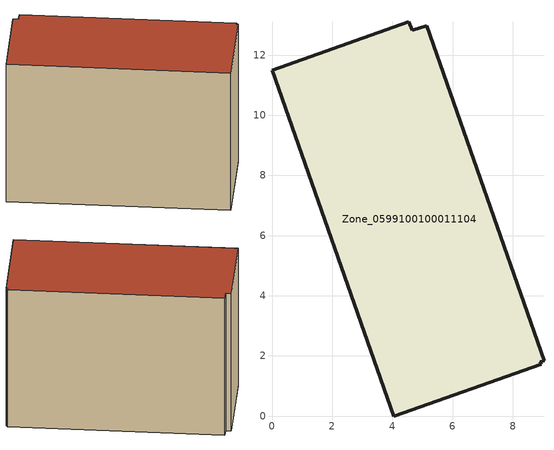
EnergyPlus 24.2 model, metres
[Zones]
Zone_0599100100011104
 floor ground (C_G): 4.04,0 0,11.5 4.55,13.1 4.66,12.82 5.13,12.97 9.04,1.85 8.92,1.8 8.95,1.72 z0
 wall outside (C_F): 0,11.5 4.04,0 8.95,1.72 8.92,1.8 9.04,1.85 5.13,12.97 4.66,12.82 4.55,13.1 0,11.5 z0:8.63
 roof outside (C_R): 4.66,12.82 4.55,13.1 0,11.5 4.04,0 8.95,1.72 8.92,1.8 9.04,1.85 5.13,12.97 z8.63
[BUILDING]
Pand.0599100100011104: North Axis=0; Terrain=City; Loads Convergence Tolerance Value=0.04; Temperature Convergence Tolerance Value=0.4; Solar Distribution=FullExterior; Maximum Number of Warmup Days=25; Minimum Number of Warmup Days=1
[Site:Location]
Rotterdam.The.Hague.AP_ZH_NLD Design_Conditions: Latitude=51.96; Longitude=4.45; Time Zone=1; Elevation=-4.5
[SITE:GROUNDTEMPERATURE:BUILDINGSURFACE]
18, 18, 18, 18, 18, 18, 18, 18, 18, 18, 18, 18
[MATERIAL] Thermal Absorptance=0.9; Solar Absorptance=0.7; Visible Absorptance=0.7
Name | Roughness | Thickness | Conductivity | Density | Specific Heat
G.TC.2015-2018 | MediumSmooth | 0.15 | 0.0428571 | 540 | 1210
F.TC.2015-2018 | Rough | 0.3 | 0.0666667 | 1920 | 840
R.TC.2015-2018 | MediumRough | 0.2 | 0.0333333 | 1500 | 1000
[CONSTRUCTION]
C_G: G.TC.2015-2018
C_F: F.TC.2015-2018
C_R: R.TC.2015-2018
[ZONE]
Zone_0599100100011104: Type=1; Multiplier=1; Ceiling Height=Autocalculate; Volume=Autocalculate; Floor Area=autocalculate; Part of Total Floor Area=Yes
[ZONEINFILTRATION:DESIGNFLOWRATE]
Infil_Zone_0599100100011104: Zone or ZoneList or Space or SpaceList=Zone_0599100100011104; Schedule=AlwaysOn; Design Flow Rate Calculation Method=Flow/Area; Flow Rate per Floor Area=0.0015; Constant Term Coefficient=1; Temperature Term Coefficient=0; Velocity Term Coefficient=0; Velocity Squared Term Coefficient=0
[HVACTEMPLATE:ZONE:IDEALLOADSAIRSYSTEM]
Zone_0599100100011104: Maximum Heating Supply Air Temperature=50; Minimum Cooling Supply Air Temperature=13; Maximum Heating Supply Air Humidity Ratio=0.0156; Minimum Cooling Supply Air Humidity Ratio=0.0077; Heating Limit=NoLimit; Cooling Limit=NoLimit; Dehumidification Control Type=ConstantSensibleHeatRatio; Cooling Sensible Heat Ratio=0.7; Dehumidification Setpoint=60; Humidification Control Type=None; Humidification Setpoint=30; Outdoor Air Method=None; Outdoor Air Flow Rate per Person=0.00944; Outdoor Air Flow Rate per Zone Floor Area=0; Outdoor Air Flow Rate per Zone=0; Demand Controlled Ventilation Type=None; Outdoor Air Economizer Type=NoEconomizer; Heat Recovery Type=None; Sensible Heat Recovery Effectiveness=0.7; Latent Heat Recovery Effectiveness=0.65
[ZONECONTROL:THERMOSTAT]
ThermostatControl_Zone_0599100100011104: Zone or ZoneList=Zone_0599100100011104; Control Type Schedule=DualSetpointControlType; Control 1=Thermostat_Zone_0599100100011104; Temperature Difference Between Cutout And Setpoint=0
[THERMOSTATSETPOINT:DUALSETPOINT]
Thermostat_Zone_0599100100011104: Heating Setpoint Temperature Schedule=HeatingSetpoint_Zone_0599100100011104; Cooling Setpoint Temperature Schedule=CoolingSetpoint_Zone_0599100100011104
[SCHEDULE:COMPACT]
HeatingSetpoint_Zone_0599100100011104: Through: 12/31, For: AllDays, Until: 24:00, 21
CoolingSetpoint_Zone_0599100100011104: Through: 12/31, For: AllDays, Until: 24:00, 24
DualSetpointControlType: Through: 12/31, For: AllDays, Until: 24:00, 4
AlwaysOn: Through: 12/31, For: AllDays, Until: 24:00, 1
